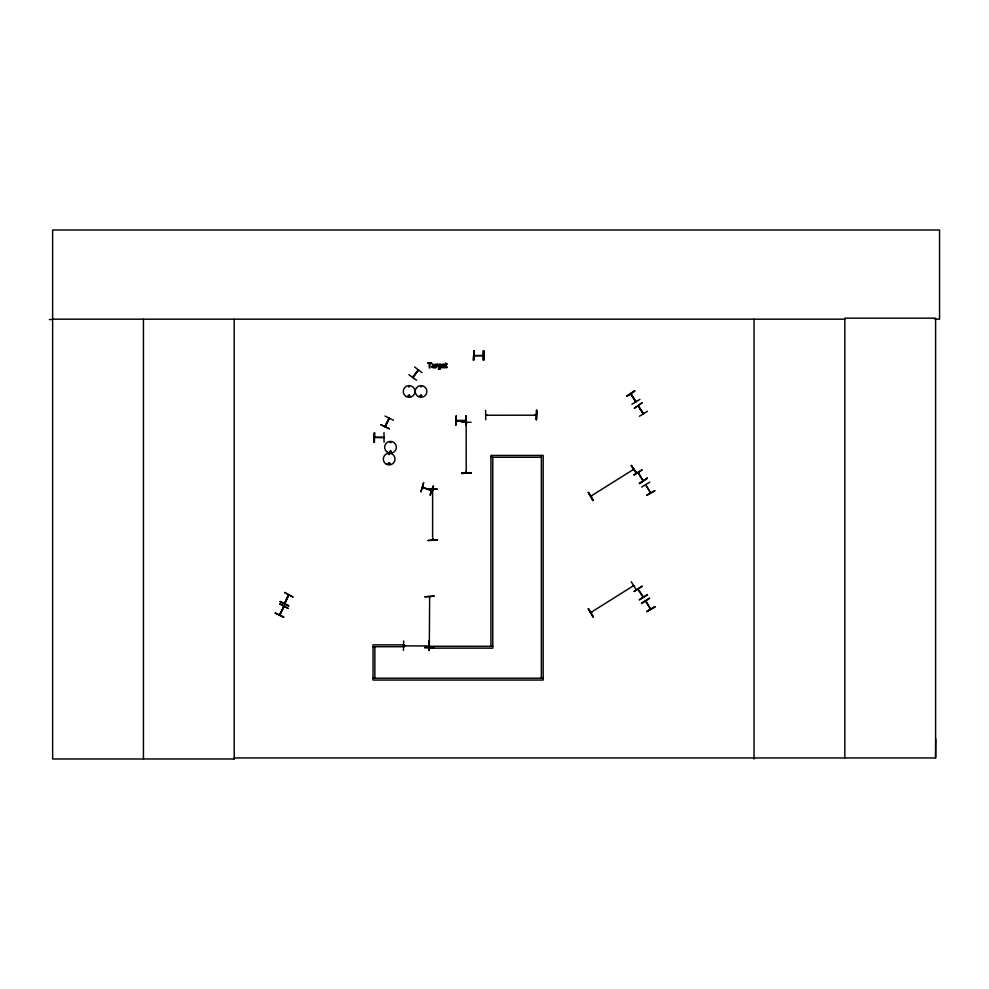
<?xml version="1.0" encoding="UTF-8"?>
<svg xmlns="http://www.w3.org/2000/svg" width="989" height="989" viewBox="0 0 989 989"><rect width="100%" height="100%" fill="white"/><g stroke="black" fill="none" stroke-linecap="round" stroke-linejoin="round"><path stroke-width="1.48" d="M934.926 319.187L939.55 319.187L939.55 230.017L52.64 230.017L52.64 758.983L234.344 758.983L234.22 757.945L935.606 757.945L935.742 738.82M432.997 490.185L432.984 489.53M432.984 539.907L432.984 538.918M429.325 647.325L429.325 646.274L492.769 646.299M429.659 647.325L429.696 646.299L429.758 648.141L492.769 648.141L492.769 457.264M466.635 472.693L466.165 472.037M591.607 495.687L590.89 496.144L633.677 469.305M590.804 612.512L633.677 585.624M591.57 611.993L590.89 612.463M633.714 469.738L632.799 469.874L633.862 469.639M633.764 585.995L632.812 586.094L633.85 585.896M389.987 442.219L390.939 442.602L390.086 442.12M388.652 454.161C390.111 452.455 389.27 456.114 388.764 453.926M388.294 463.248C390.123 466.833 390.062 460.157 388.356 463.705M389.864 451.503C391.174 454.013 391.075 449.352 389.938 451.825M389.715 463.631C388.541 461.171 388.529 465.831 389.79 463.322M408.605 386.551C410.126 384.869 409.125 388.467 408.717 386.316M408.21 395.872C410.583 392.818 409.619 399.173 408.296 395.649M420.572 386.415L421.586 386.551L420.622 386.662M420.424 395.872C422.118 393.746 421.363 398.171 420.523 395.724M412.574 377.341L413.427 376.908M432.564 489.53L432.589 490.26M432.972 539.809L432.972 539.017M466.165 422.488L466.215 423.341L466.647 422.476M466.165 422.315L466.598 423.144M429.275 646.472L429.708 647.127M279.491 614.639L279.924 613.81M283.435 607.308L283.522 606.22M284.449 603.364L288.467 594.921M283.831 606.591L279.516 614.676M285.203 602.734L284.412 603.451M288.022 595.86C291.149 589.493 278.329 617.692 288.763 595.279M385.735 426.049L384.981 426.642M389.036 418.1L389.048 419.052M389.332 418.458L384.981 426.42M631.007 393.634L631.093 394.586M635.618 400.891L635.964 401.447M643.592 413.612L642.751 413.155M643.518 413.526L638.276 406.046M638.029 472.89L643.073 480.79L638.449 472.631M422.6 487.528L423.589 487.503M430.005 494.957L433.157 486.044M430.339 495.069L433.528 486.18M391.31 451.899C388.022 454.075 391.397 448.363 391.088 452.27M420.276 395.415C420.807 399.247 423.156 393.251 420.251 395.649M412.636 377.254L418.186 369.725L417.988 370.64M280.295 601.497L288.603 606.022L280.258 601.559M279.85 614.973L283.93 606.393L279.949 614.775M283.67 617.334L275.14 613.242M287.947 608.322L279.627 603.797L287.972 608.26M380.864 424.677L389.394 428.732M385.018 426.556L388.9 418.26M389.345 418.223L385.314 426.692M393.449 420.201L384.968 416.023M485.71 414.873L486.662 414.861M535.457 414.824L536.31 414.873M374.534 437.225L383.979 437.225M456.238 420.424L457.239 420.832M464.669 420.807L465.695 420.424M638.239 405.873L643.295 413.847L638.239 405.947M638.016 589.123L643.345 596.911M645.545 601.139L650.416 608.977M412.821 377.563L418.396 370.01M412.908 377.625L418.545 369.973M416.517 380.246L408.865 374.683M422.118 372.63L414.552 366.968M486.761 415.195L485.735 415.244M474.139 355.62L483.423 355.57L474.139 355.669M456.312 421.104L456.436 420.387M456.374 420.795L465.498 420.857M466.548 423.23L466.548 422.377M466.178 471.976L466.215 472.89L466.178 415.862M591.793 495.971L591.199 496.453M592.992 500.607L588.356 492.349L593.029 500.582M636.706 473.175L631.229 465.46L636.743 473.15M592.992 616.926L588.344 608.68L593.029 616.901M631.229 581.767L636.323 589.741M591.879 612.278L590.989 612.797M626.791 396.132L634.839 391.162M631.897 404.266L639.957 399.333M638.77 406.627L638.597 405.651M639.413 416.258L647.461 411.288M633.9 474.745L641.935 469.763M634.11 475.079L642.121 470.059M639.265 483.312L647.276 478.28M641.638 487.095L649.711 482.162M650.465 492.769L645.854 484.598M646.806 495.316L655.015 490.631L646.732 495.205M641.935 586.069L634.184 591.509M634.11 591.397L642.145 586.428M639.265 599.618L647.276 594.599M639.45 599.915L647.486 594.933M641.713 603.513L649.649 598.382M641.453 603.105L649.464 598.085M650.552 609.014L645.854 600.916M655.015 606.949L646.744 611.536L655.002 606.9M646.806 611.635L654.817 606.616M428.88 645.965L403.722 645.866M408.84 395.377C411.523 396.354 406.726 396.305 409.409 395.377M409.125 396.428L408.556 395.872M403.66 640.971L403.45 650.428M535.358 414.873L536.125 414.824M535.37 415.207L536.223 415.195L485.908 415.244M485.735 419.756L485.611 410.311M461.653 422.254L471.098 422.254M461.653 472.94L471.11 472.989M428.052 488.887L437.497 489.308L428.052 488.838M424.763 647.424L434.22 647.301L424.776 647.832M49.45 319.558L52.64 319.546M52.64 319.187L844.829 319.187M483.398 350.675L483.398 360.132M456.337 420.424L465.498 420.387M456.213 421.005L465.72 420.857M456.213 421.104L465.72 421.104M383.979 432.663L384.053 442.108M374.497 437.546L384.004 437.657M374.003 442.108L374.534 432.663L374.052 442.108M490.94 457.264L541.342 457.264M373.026 646.707L404.526 646.707L404.526 644.865L373.026 644.865L373.026 680.049L543.184 680.049L543.184 455.422L490.94 455.422L490.94 646.299M373.026 678.207L543.184 678.207M431.179 490.643L422.563 487.565M631.056 393.721L635.976 401.559M650.502 492.695L645.471 484.808M422.699 487.181L431.501 490.247L430.586 490.371M380.827 424.738L389.345 428.855M280.233 601.621L288.776 605.676M275.301 612.92L283.831 616.975M429.708 646.472L429.659 647.226M429.3 647.202L429.659 596.812M642.875 596.973L637.942 589.11M631.341 465.386L636.323 473.422M588.245 492.423L593.375 500.36M588.245 608.742L593.375 616.679M630.71 393.783L635.766 401.843M630.71 393.943L635.68 401.893M536.347 410.311L536.483 419.756M935.606 757.945L935.606 318.161L844.829 318.161L844.829 757.945M754.038 319.187L754.038 758.983M541.342 455.422L541.342 678.207M483.881 350.675L483.881 360.132M473.805 350.675L473.805 360.132M465.831 415.862L465.831 425.319M432.613 489.431L432.613 539.846M374.856 646.707L374.856 678.207M374.398 432.663L374.46 442.108M234.208 319.187L234.208 758.983M143.43 319.187L143.43 758.983M441.02 367.488L440.365 369.082L438.238 369.169C444.296 367.475 434.146 368.192 439.153 364.088A1.681 1.681 0 0 1 440.389 364.323L441.02 364.162L441.02 367.488M441.7 365.621L442.442 367.71L444.84 367.685L442.33 366.412L444.902 366.103L444.271 364.286L442.701 364.199L441.7 365.621M431.834 366.462L431.797 366.82A1.286 1.286 0 0 0 431.995 367.512L434.777 367.908L434.542 364.533L432.094 364.249L434.146 365.448L431.834 366.462M438.597 365.411C439.091 370.702 441.712 362.419 438.597 365.411M432.49 366.523L433.442 367.401L434.146 365.942L432.49 366.523M442.404 365.201C444.778 367.5 444.345 363.05 442.404 365.201M423.626 482.669L420.968 491.756L423.626 482.669M284.572 592.485L292.917 596.96L284.572 592.485M436.52 365.065L435.654 367.908L435.654 364.162L437.645 364.187L436.52 365.065M634.617 390.803L626.865 396.243L634.592 390.766M642.121 402.783L634.394 408.247L642.121 402.783M647.214 478.194L639.475 483.646L647.202 478.169M447.337 367.315L446.299 367.191L446.212 364.681L447.374 364.162L445.582 363.087C444.865 364.001 445.334 369.589 447.374 367.315M429.226 640.971L428.991 650.428L429.226 640.971M536.817 410.299L536.347 419.756L536.767 410.299M471.11 472.866L461.653 473.447L471.11 472.866M437.497 539.907L428.052 540.501L437.497 539.907M434.22 596.206L424.763 596.75L434.22 596.169M473.941 350.675L473.422 360.132L473.941 350.675M431.6 362.914L427.582 362.914L429.263 363.507L429.263 367.908L429.931 367.908L429.931 363.507L431.6 362.914M456.238 415.862L455.719 425.319L456.238 415.862M483.522 360.132L483.522 350.675L483.46 360.132M386.229 464.162A5.885 5.885 0 0 0 395.056 459.069A5.885 5.885 0 0 0 386.229 453.976A5.885 5.885 0 0 0 386.229 464.162M406.182 396.552A5.885 5.885 0 0 0 415.009 391.446A5.885 5.885 0 0 0 406.182 386.353A5.885 5.885 0 0 0 406.182 396.552M418.137 396.527A5.86 5.86 0 0 0 426.927 391.446A5.86 5.86 0 0 0 418.137 386.378A5.86 5.86 0 0 0 418.137 396.527M387.54 452.356A5.897 5.897 0 0 0 396.379 447.251A5.897 5.897 0 0 0 387.54 442.145A5.897 5.897 0 0 0 387.54 452.356"/></g></svg>
